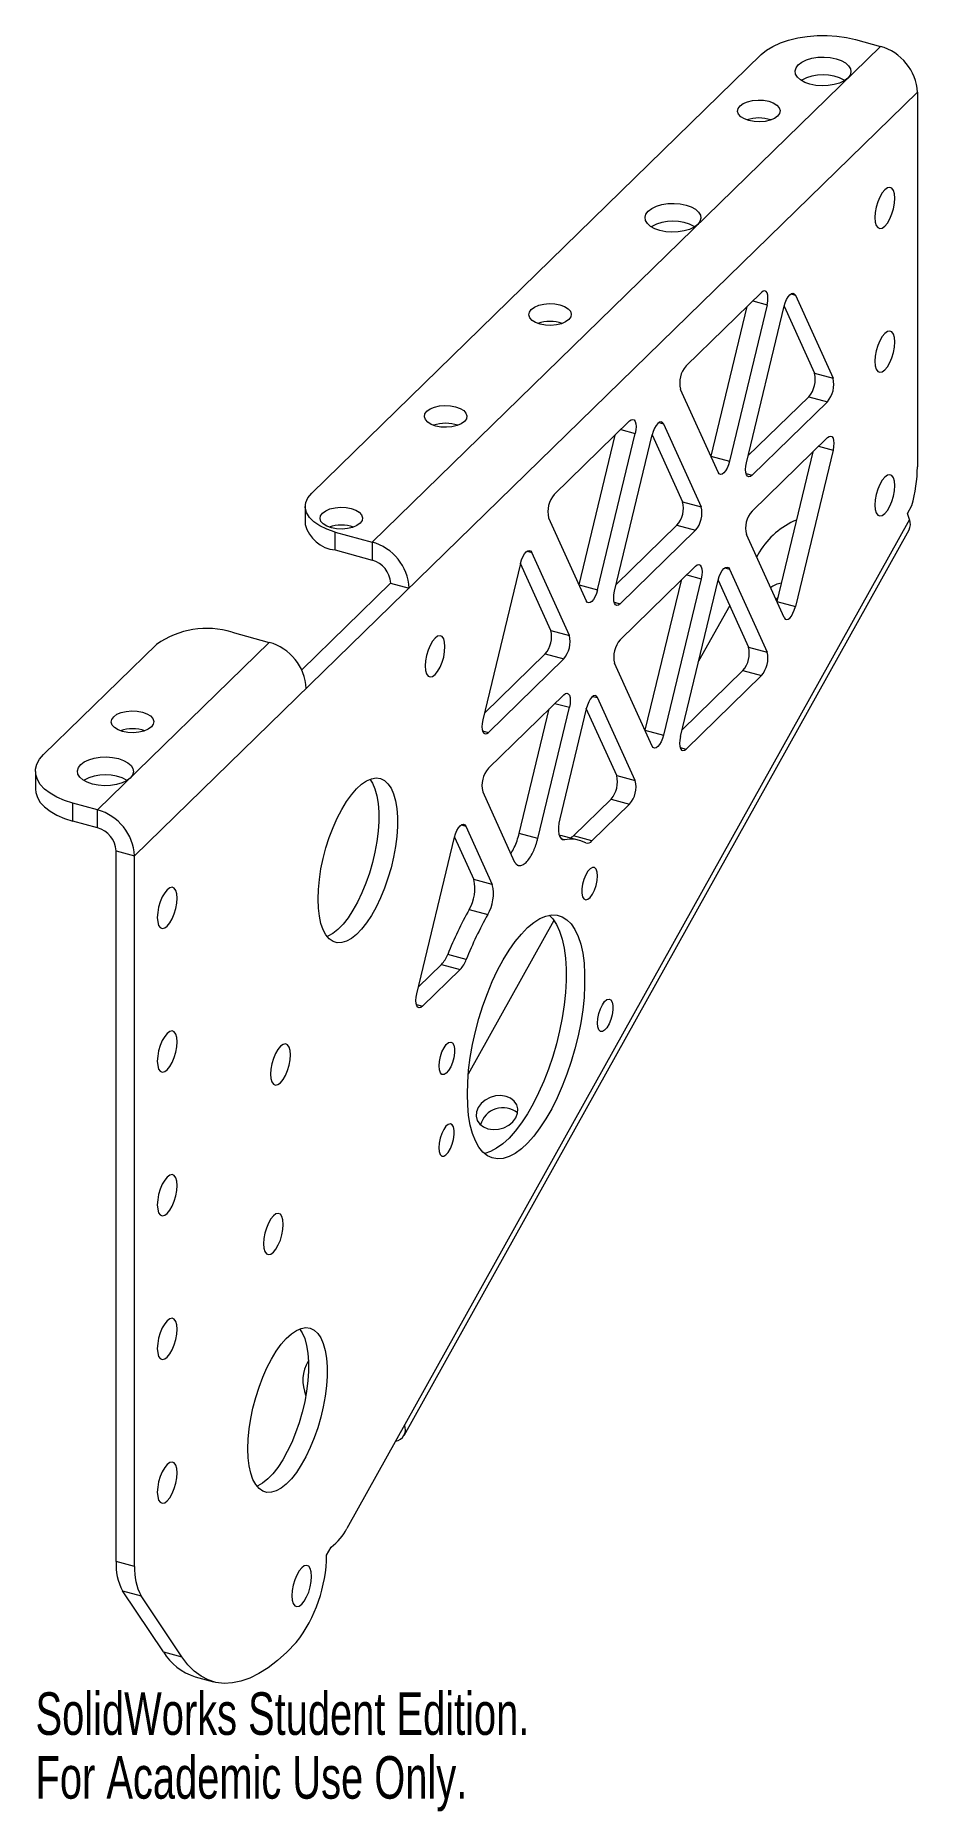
# Paper-space layout '_Trimetric' of a CAD drawing. Header units: inches. Extents: x -2.19 to 1.75, y -4.32 to 3.62.
import ezdxf

# ---------------------------------------------------------------- set-up
doc = ezdxf.new("R2010")
doc.units = ezdxf.units.IN
doc.header["$MEASUREMENT"] = 0
doc.styles.add('SLDTEXTSTYLE0', font='TXT', dxfattribs={"width": 0.7})

psp = doc.layouts.new('_Trimetric')

# ---------------------------------------------------------------- linework, layer by layer
at = {"color": 7, "linetype": 'Continuous', "lineweight": 15}
for p, q in [((1.4737, 3.6048), (1.5843, 3.5747)), ((-0.9585, 1.5757), (1.0515, 3.5375)), ((-0.6883, 1.3566), (1.5843, 3.5747)), ((-1.7501, -0.0474), (1.7501, 3.3689)), ((1.7501, 3.3689), (1.7501, 1.6934)), ((0.7157, 2.145), (1.0525, 2.4738)), ((0.9876, 2.4104), (0.8265, 1.7405)), ((1.0778, 2.4181), (0.9094, 1.718)), ((0.9852, 1.7116), (1.1536, 2.4117)), ((1.1536, 2.4119), (1.2896, 2.1122)), ((1.2041, 2.461), (1.3725, 2.0896)), ((1.2896, 2.1122), (1.3725, 2.0896)), ((0.8589, 1.6687), (0.6905, 2.04)), ((1.2643, 2.0071), (0.9924, 1.7418)), ((1.2643, 2.0071), (1.3472, 1.9846)), ((1.3472, 1.9846), (1.0104, 1.6559)), ((0.4631, 1.8985), (0.1263, 1.5697)), ((0.2371, 1.1652), (0.3982, 1.8351)), ((0.32, 1.1427), (0.4884, 1.8428)), ((0.3957, 1.1363), (0.5642, 1.8364)), ((0.5642, 1.8367), (0.7002, 1.5369)), ((0.6147, 1.8857), (0.7831, 1.5143)), ((1.0104, 1.4951), (1.3472, 1.8239)), ((1.2823, 1.7605), (1.1212, 1.0906)), ((1.3725, 1.7682), (1.2041, 1.0681)), ((0.8265, 1.7405), (0.9094, 1.718)), ((-0.9874, 1.5156), (-0.9874, 1.4352)), ((0.7002, 1.5369), (0.7831, 1.5143)), ((1.7056, 1.4849), (1.7256, 1.5207)), ((1.7145, 1.4569), (-0.8006, -3.0563)), ((0.101, 1.4647), (0.2694, 1.0934)), ((0.6749, 1.4319), (0.403, 1.1665)), ((0.6749, 1.4319), (0.7578, 1.4093)), ((1.7145, 1.4569), (1.7056, 1.4849)), ((-0.8541, 1.3213), (-0.8541, 1.4017)), ((-0.8541, 1.4017), (-0.6883, 1.3566)), ((-0.6883, 1.3566), (-0.6883, 1.2763)), ((-0.5451, -2.6402), (1.7124, 1.4107)), ((0.7578, 1.4093), (0.421, 1.0806)), ((1.1536, 1.0188), (0.9852, 1.3901)), ((-0.8541, 1.3213), (-0.6883, 1.2763)), ((0.1937, 0.939), (0.0253, 1.3104)), ((1.0441, 1.3126), (1.031, 1.2891)), ((-0.0253, 1.2611), (-0.1937, 0.561)), ((0.1108, 0.9616), (-0.0252, 1.2614)), ((0.421, 0.9199), (0.7578, 1.2486)), ((0.7831, 1.1929), (0.6147, 0.4928)), ((0.9094, 1.2358), (1.0778, 0.8644)), ((-1.003, 0.7852), (-0.6054, 1.1734)), ((-0.6054, 1.1734), (-0.5224, 1.1508)), ((0.2371, 1.1652), (0.32, 1.1427)), ((0.6929, 1.1852), (0.5318, 0.5153)), ((0.6905, 0.4864), (0.8589, 1.1865)), ((0.8589, 1.1868), (0.9949, 0.887)), ((0.9105, 1.0729), (0.7716, 0.8236)), ((1.1247, 1.1051), (1.1166, 1.1004)), ((1.1212, 1.0906), (1.2041, 1.0681)), ((0.1108, 0.9616), (0.1937, 0.939)), ((-2.157, 0.4059), (-1.6518, 0.899)), ((-1.9159, 0.1584), (-1.1482, 0.9077)), ((-1.314, 0.9528), (-1.1482, 0.9077)), ((0.9949, 0.887), (1.0778, 0.8644)), ((-0.1864, 0.5912), (0.0855, 0.8566)), ((-0.1684, 0.5053), (0.1684, 0.834)), ((0.0855, 0.8566), (0.1684, 0.834)), ((0.5642, 0.4435), (0.3957, 0.8148)), ((0.9696, 0.782), (0.6977, 0.5166)), ((1.0525, 0.7594), (0.7157, 0.4307)), ((0.9696, 0.782), (1.0525, 0.7594)), ((0.1684, 0.6733), (-0.1684, 0.3446)), ((0.4884, 0.2892), (0.32, 0.6605)), ((-0.0305, 0.053), (0.1035, 0.61)), ((0.0524, 0.0305), (0.1937, 0.6176)), ((0.2694, 0.6112), (0.151, 0.1186)), ((0.4055, 0.3117), (0.2695, 0.6115)), ((0.5318, 0.5153), (0.6147, 0.4928)), ((-2.1931, 0.3308), (-2.1931, 0.2504)), ((-0.1937, 0.2396), (-0.0524, -0.0719)), ((0.4055, 0.3117), (0.4884, 0.2892)), ((-1.9159, 0.1584), (-2.0265, 0.1884)), ((-2.0265, 0.1081), (-2.0265, 0.1884)), ((0.2119, 0.0424), (0.3802, 0.2067)), ((0.2948, 0.0199), (0.4631, 0.1841)), ((0.3802, 0.2067), (0.4631, 0.1841)), ((-1.9159, 0.078), (-2.0265, 0.1081)), ((-1.9159, 0.078), (-1.9159, 0.1584)), ((-0.2694, 0.0852), (-0.151, -0.176)), ((-0.4884, -0.6642), (-0.32, 0.0359)), ((-0.3199, 0.0362), (-0.2339, -0.1535)), ((0.0524, 0.0305), (-0.0305, 0.053)), ((0.2389, 0.0219), (0.156, 0.0445)), ((0.2948, 0.0199), (0.2119, 0.0424)), ((-1.833, -0.0249), (-1.7501, -0.0474)), ((-1.833, -3.2042), (-1.833, -0.0249)), ((-1.7501, -3.2267), (-1.7501, -0.0474)), ((-0.151, -0.176), (-0.2339, -0.1535)), ((-0.2541, -0.287), (-0.1712, -0.3096)), ((0.1248, -0.337), (-0.2584, -1.0247)), ((-0.3778, -0.5331), (-0.4811, -0.634)), ((-0.2948, -0.5556), (-0.4631, -0.7199)), ((-0.3778, -0.5331), (-0.2948, -0.5556)), ((-0.2673, -0.5109), (-0.3502, -0.4884)), ((-0.9726, -2.3061), (-0.9736, -2.308)), ((-0.9908, -2.4438), (-0.9845, -2.4635)), ((-0.8916, -3.1756), (-0.8717, -3.1397)), ((-1.7501, -3.2267), (-1.833, -3.2042)), ((-1.8042, -3.3359), (-1.7213, -3.3584)), ((-1.6213, -3.6093), (-1.8042, -3.3359)), ((-1.5384, -3.6318), (-1.7213, -3.3584)), ((-1.6213, -3.6093), (-1.5384, -3.6318)), ((-1.4798, -3.7202), (-1.3969, -3.7427))]:
    psp.add_line(p, q, dxfattribs=at)
at = {"color": 8, "linetype": 'Continuous', "lineweight": 15}
for p, q in [((1.1831, 2.4667), (1.2041, 2.461)), ((1.0134, 2.4356), (1.0778, 2.4181)), ((0.424, 1.8603), (0.4884, 1.8428)), ((0.5937, 1.8914), (0.6147, 1.8857)), ((1.3081, 1.7857), (1.3725, 1.7682)), ((0.9833, 1.6632), (1.0104, 1.6559)), ((0.0043, 1.3161), (0.0253, 1.3104)), ((0.7187, 1.2104), (0.7831, 1.1929)), ((0.8884, 1.2415), (0.9094, 1.2358)), ((0.3939, 1.088), (0.421, 1.0806)), ((0.299, 0.6662), (0.32, 0.6605)), ((0.1293, 0.6351), (0.1937, 0.6176)), ((-0.1955, 0.5127), (-0.1684, 0.5053)), ((0.6886, 0.4381), (0.7157, 0.4307)), ((-0.2905, 0.0909), (-0.2694, 0.0852)), ((0.1712, 0.0247), (0.1581, 0.0283)), ((-0.4902, -0.7125), (-0.4631, -0.7199))]:
    psp.add_line(p, q, dxfattribs=at)
at = {"color": 7, "linetype": 'Continuous', "lineweight": 15, "flags": 128}
for points in [[(1.0515, 3.5375), (1.0751, 3.557), (1.1038, 3.5746), (1.1371, 3.5899), (1.1742, 3.6026), (1.2145, 3.6124), (1.2571, 3.6192), (1.3012, 3.6228), (1.3457, 3.6231), (1.39, 3.6201), (1.4329, 3.614), (1.4737, 3.6048)], [(1.4384, 3.4324), (1.4227, 3.4204), (1.4022, 3.4106), (1.3779, 3.4034), (1.3512, 3.3992), (1.3233, 3.3981), (1.2956, 3.4002), (1.2695, 3.4055), (1.2464, 3.4136), (1.2274, 3.4241), (1.2133, 3.4366), (1.2051, 3.4504), (1.203, 3.4648), (1.2071, 3.479), (1.2173, 3.4925), (1.2331, 3.5044), (1.2536, 3.5142), (1.2778, 3.5214), (1.3046, 3.5257), (1.3325, 3.5267), (1.3602, 3.5246), (1.3862, 3.5193), (1.4094, 3.5112), (1.4284, 3.5007), (1.4424, 3.4882), (1.4507, 3.4744), (1.4528, 3.46), (1.4486, 3.4458), (1.4384, 3.4324)], [(0.9568, 3.3085), (0.9711, 3.3189), (0.9902, 3.3271), (1.0127, 3.3324), (1.0372, 3.3345), (1.0619, 3.3334), (1.0851, 3.3289), (1.1054, 3.3215), (1.1212, 3.3117), (1.1316, 3.3001), (1.1357, 3.2875), (1.1334, 3.2748), (1.1248, 3.2628), (1.1105, 3.2524), (1.0914, 3.2442), (1.0689, 3.2389), (1.0444, 3.2368), (1.0197, 3.2379), (0.9965, 3.2424), (0.9762, 3.2498), (0.9604, 3.2596), (0.95, 3.2712), (0.9459, 3.2838), (0.9482, 3.2965), (0.9568, 3.3085)], [(1.6486, 2.8948), (1.6471, 2.9144), (1.6427, 2.9298), (1.6356, 2.9397), (1.6264, 2.9437), (1.6157, 2.9414), (1.6043, 2.933), (1.5928, 2.919), (1.5821, 2.9004), (1.5729, 2.8785), (1.5659, 2.8548), (1.5614, 2.8308), (1.5599, 2.8083), (1.5614, 2.7887), (1.5659, 2.7734), (1.5729, 2.7634), (1.5821, 2.7594), (1.5928, 2.7617), (1.6043, 2.7701), (1.6157, 2.7841), (1.6264, 2.8027), (1.6356, 2.8246), (1.6427, 2.8483), (1.6471, 2.8723), (1.6486, 2.8948)], [(0.7676, 2.7776), (0.7518, 2.7657), (0.7313, 2.7558), (0.7071, 2.7486), (0.6803, 2.7444), (0.6524, 2.7433), (0.6247, 2.7454), (0.5987, 2.7507), (0.5755, 2.7588), (0.5565, 2.7693), (0.5425, 2.7818), (0.5342, 2.7956), (0.5321, 2.81), (0.5362, 2.8242), (0.5465, 2.8377), (0.5622, 2.8496), (0.5827, 2.8594), (0.6069, 2.8666), (0.6337, 2.8709), (0.6616, 2.8719), (0.6893, 2.8698), (0.7153, 2.8646), (0.7385, 2.8564), (0.7575, 2.8459), (0.7715, 2.8334), (0.7798, 2.8196), (0.7819, 2.8052), (0.7778, 2.791), (0.7676, 2.7776)], [(1.0778, 2.4181), (1.0807, 2.4338), (1.0817, 2.4487), (1.0807, 2.4616), (1.0778, 2.4716), (1.0732, 2.4782), (1.0671, 2.4808), (1.0601, 2.4793), (1.0525, 2.4738)], [(1.1536, 2.4117), (1.1582, 2.4273), (1.1642, 2.4417), (1.1713, 2.4539), (1.1788, 2.4631), (1.1864, 2.4687), (1.1934, 2.4702), (1.1995, 2.4676), (1.2041, 2.461)], [(0.0234, 2.3975), (0.0377, 2.4079), (0.0568, 2.4161), (0.0793, 2.4214), (0.1038, 2.4235), (0.1285, 2.4223), (0.1517, 2.4179), (0.172, 2.4105), (0.1878, 2.4007), (0.1982, 2.3891), (0.2023, 2.3765), (0.2, 2.3638), (0.1914, 2.3518), (0.1771, 2.3414), (0.158, 2.3332), (0.1355, 2.3279), (0.111, 2.3257), (0.0863, 2.3269), (0.0631, 2.3314), (0.0428, 2.3387), (0.027, 2.3486), (0.0166, 2.3602), (0.0125, 2.3728), (0.0148, 2.3855), (0.0234, 2.3975)], [(1.6486, 2.252), (1.6471, 2.2716), (1.6427, 2.2869), (1.6356, 2.2969), (1.6264, 2.3008), (1.6157, 2.2985), (1.6043, 2.2901), (1.5928, 2.2761), (1.5821, 2.2576), (1.5729, 2.2357), (1.5659, 2.2119), (1.5614, 2.188), (1.5599, 2.1654), (1.5614, 2.1458), (1.5659, 2.1305), (1.5729, 2.1205), (1.5821, 2.1165), (1.5928, 2.1188), (1.6043, 2.1273), (1.6157, 2.1412), (1.6264, 2.1598), (1.6356, 2.1817), (1.6427, 2.2054), (1.6471, 2.2294), (1.6486, 2.252)], [(-0.4433, 1.942), (-0.429, 1.9524), (-0.4099, 1.9605), (-0.3874, 1.9659), (-0.3629, 1.968), (-0.3382, 1.9668), (-0.315, 1.9624), (-0.2947, 1.955), (-0.2789, 1.9452), (-0.2685, 1.9336), (-0.2644, 1.921), (-0.2667, 1.9083), (-0.2753, 1.8963), (-0.2896, 1.8859), (-0.3087, 1.8777), (-0.3312, 1.8724), (-0.3557, 1.8702), (-0.3804, 1.8714), (-0.4036, 1.8759), (-0.4239, 1.8832), (-0.4397, 1.8931), (-0.4501, 1.9047), (-0.4542, 1.9173), (-0.4519, 1.93), (-0.4433, 1.942)], [(0.4631, 1.8985), (0.4707, 1.904), (0.4777, 1.9055), (0.4837, 1.9029), (0.4884, 1.8963), (0.4913, 1.8863), (0.4923, 1.8734), (0.4913, 1.8585), (0.4884, 1.8428)], [(0.6147, 1.8857), (0.61, 1.8923), (0.604, 1.8949), (0.597, 1.8934), (0.5894, 1.8878), (0.5819, 1.8786), (0.5748, 1.8664), (0.5688, 1.852), (0.5642, 1.8364)], [(1.3472, 1.8239), (1.3548, 1.8294), (1.3618, 1.8309), (1.3679, 1.8283), (1.3725, 1.8218), (1.3754, 1.8117), (1.3764, 1.7988), (1.3754, 1.7839), (1.3725, 1.7682)], [(0.9094, 1.718), (0.9047, 1.7023), (0.8987, 1.6879), (0.8917, 1.6757), (0.8841, 1.6665), (0.8766, 1.661), (0.8695, 1.6595), (0.8635, 1.6621), (0.8589, 1.6687)], [(1.0104, 1.6559), (1.0029, 1.6503), (0.9958, 1.6488), (0.9898, 1.6514), (0.9852, 1.658), (0.9823, 1.6681), (0.9813, 1.681), (0.9823, 1.6958), (0.9852, 1.7116)], [(1.6486, 1.6091), (1.6471, 1.6287), (1.6427, 1.644), (1.6356, 1.654), (1.6264, 1.658), (1.6157, 1.6557), (1.6043, 1.6472), (1.5928, 1.6333), (1.5821, 1.6147), (1.5729, 1.5928), (1.5659, 1.5691), (1.5614, 1.5451), (1.5599, 1.5225), (1.5614, 1.5029), (1.5659, 1.4876), (1.5729, 1.4776), (1.5821, 1.4737), (1.5928, 1.476), (1.6043, 1.4844), (1.6157, 1.4984), (1.6264, 1.5169), (1.6356, 1.5388), (1.6427, 1.5626), (1.6471, 1.5865), (1.6486, 1.6091)], [(-0.8541, 1.4017), (-0.8907, 1.4139), (-0.9227, 1.4291), (-0.949, 1.447), (-0.9689, 1.467), (-0.9818, 1.4884), (-0.9872, 1.5107), (-0.9851, 1.5331), (-0.9754, 1.555), (-0.9585, 1.5757)], [(-0.91, 1.4865), (-0.8957, 1.4969), (-0.8766, 1.505), (-0.8541, 1.5104), (-0.8296, 1.5125), (-0.8049, 1.5113), (-0.7817, 1.5069), (-0.7614, 1.4995), (-0.7456, 1.4897), (-0.7352, 1.4781), (-0.7311, 1.4655), (-0.7334, 1.4528), (-0.742, 1.4408), (-0.7563, 1.4304), (-0.7754, 1.4222), (-0.7979, 1.4169), (-0.8224, 1.4147), (-0.8471, 1.4159), (-0.8703, 1.4203), (-0.8906, 1.4277), (-0.9064, 1.4376), (-0.9168, 1.4492), (-0.9209, 1.4618), (-0.9186, 1.4745), (-0.91, 1.4865)], [(-0.0253, 1.2611), (-0.0206, 1.2767), (-0.0146, 1.2911), (-0.0075, 1.3033), (0, 1.3125), (0.0075, 1.3181), (0.0146, 1.3196), (0.0206, 1.317), (0.0253, 1.3104)], [(0.7578, 1.2486), (0.7654, 1.2541), (0.7724, 1.2557), (0.7784, 1.253), (0.7831, 1.2465), (0.786, 1.2364), (0.787, 1.2235), (0.786, 1.2087), (0.7831, 1.1929)], [(0.8589, 1.1865), (0.8635, 1.2021), (0.8695, 1.2165), (0.8766, 1.2287), (0.8841, 1.2379), (0.8917, 1.2435), (0.8987, 1.245), (0.9047, 1.2424), (0.9094, 1.2358)], [(0.32, 1.1427), (0.3153, 1.1271), (0.3093, 1.1126), (0.3023, 1.1004), (0.2947, 1.0912), (0.2872, 1.0857), (0.2801, 1.0842), (0.2741, 1.0868), (0.2694, 1.0934)], [(0.421, 1.0806), (0.4135, 1.075), (0.4064, 1.0735), (0.4004, 1.0761), (0.3957, 1.0827), (0.3928, 1.0928), (0.3918, 1.1057), (0.3928, 1.1205), (0.3957, 1.1363)], [(1.1536, 1.0188), (1.1582, 1.0122), (1.1642, 1.0096), (1.1713, 1.0111), (1.1788, 1.0166), (1.1864, 1.0258), (1.1934, 1.0381), (1.1995, 1.0525), (1.2041, 1.0681)], [(-0.3624, 0.8889), (-0.3639, 0.9085), (-0.3683, 0.9238), (-0.3753, 0.9338), (-0.3845, 0.9378), (-0.3952, 0.9355), (-0.4067, 0.927), (-0.4182, 0.9131), (-0.4289, 0.8945), (-0.4381, 0.8726), (-0.4451, 0.8488), (-0.4495, 0.8249), (-0.451, 0.8023), (-0.4495, 0.7827), (-0.4451, 0.7674), (-0.4381, 0.7574), (-0.4289, 0.7534), (-0.4182, 0.7557), (-0.4067, 0.7642), (-0.3952, 0.7781), (-0.3845, 0.7967), (-0.3753, 0.8186), (-0.3683, 0.8424), (-0.3639, 0.8663), (-0.3624, 0.8889)], [(0.1684, 0.6733), (0.176, 0.6789), (0.183, 0.6804), (0.189, 0.6778), (0.1937, 0.6712), (0.1966, 0.6611), (0.1976, 0.6482), (0.1966, 0.6334), (0.1937, 0.6176)], [(0.32, 0.6605), (0.3153, 0.6671), (0.3093, 0.6697), (0.3023, 0.6682), (0.2947, 0.6627), (0.2872, 0.6535), (0.2801, 0.6412), (0.2741, 0.6268), (0.2694, 0.6112)], [(-1.8434, 0.5754), (-1.8291, 0.5859), (-1.81, 0.594), (-1.7874, 0.5993), (-1.763, 0.6015), (-1.7383, 0.6003), (-1.715, 0.5959), (-1.6948, 0.5885), (-1.679, 0.5787), (-1.6686, 0.5671), (-1.6644, 0.5545), (-1.6667, 0.5417), (-1.6754, 0.5298), (-1.6897, 0.5193), (-1.7088, 0.5112), (-1.7313, 0.5059), (-1.7558, 0.5037), (-1.7805, 0.5049), (-1.8037, 0.5093), (-1.824, 0.5167), (-1.8398, 0.5265), (-1.8501, 0.5381), (-1.8543, 0.5507), (-1.852, 0.5635), (-1.8434, 0.5754)], [(-0.1937, 0.561), (-0.1966, 0.5452), (-0.1976, 0.5304), (-0.1966, 0.5175), (-0.1937, 0.5074), (-0.189, 0.5009), (-0.183, 0.4982), (-0.176, 0.4998), (-0.1684, 0.5053)], [(0.6147, 0.4928), (0.61, 0.4772), (0.604, 0.4628), (0.597, 0.4505), (0.5894, 0.4414), (0.5819, 0.4358), (0.5748, 0.4343), (0.5688, 0.4369), (0.5642, 0.4435)], [(0.6905, 0.4864), (0.6875, 0.4706), (0.6865, 0.4558), (0.6875, 0.4429), (0.6905, 0.4328), (0.6951, 0.4263), (0.7011, 0.4236), (0.7082, 0.4252), (0.7157, 0.4307)], [(-2.0265, 0.1884), (-2.0643, 0.2006), (-2.0984, 0.2154), (-2.1281, 0.2325), (-2.1528, 0.2516), (-2.1719, 0.2724), (-2.185, 0.2943), (-2.192, 0.317), (-2.1926, 0.34), (-2.1869, 0.3628), (-2.175, 0.3849), (-2.157, 0.4059)], [(-1.7701, 0.3007), (-1.7858, 0.2888), (-1.8064, 0.279), (-1.8306, 0.2718), (-1.8573, 0.2675), (-1.8852, 0.2664), (-1.9129, 0.2686), (-1.939, 0.2738), (-1.9621, 0.282), (-1.9812, 0.2925), (-1.9952, 0.305), (-2.0035, 0.3188), (-2.0056, 0.3331), (-2.0014, 0.3474), (-1.9912, 0.3608), (-1.9754, 0.3727), (-1.9549, 0.3826), (-1.9307, 0.3898), (-1.904, 0.394), (-1.8761, 0.3951), (-1.8484, 0.393), (-1.8223, 0.3877), (-1.7992, 0.3796), (-1.7801, 0.369), (-1.7661, 0.3566), (-1.7578, 0.3428), (-1.7557, 0.3284), (-1.7599, 0.3142), (-1.7701, 0.3007)], [(-2.1931, 0.2504), (-2.192, 0.2367), (-2.185, 0.214), (-2.1719, 0.192), (-2.1528, 0.1713), (-2.1281, 0.1521), (-2.0984, 0.135), (-2.0643, 0.1202), (-2.0265, 0.1081)], [(-0.9298, -0.2407), (-0.9283, -0.1977), (-0.924, -0.1524), (-0.9168, -0.1058), (-0.9069, -0.0586), (-0.8945, -0.0115), (-0.8798, 0.0346), (-0.863, 0.0791), (-0.8443, 0.1212), (-0.8242, 0.1601), (-0.8029, 0.1954), (-0.7807, 0.2263), (-0.7581, 0.2524), (-0.7354, 0.2732), (-0.713, 0.2884), (-0.6912, 0.2978), (-0.6704, 0.3012), (-0.651, 0.2985), (-0.6332, 0.2899), (-0.6174, 0.2753), (-0.6038, 0.2551), (-0.5926, 0.2296), (-0.5841, 0.1993), (-0.5783, 0.1645), (-0.5754, 0.126), (-0.5754, 0.0842), (-0.5783, 0.04), (-0.5841, -0.006), (-0.5926, -0.053), (-0.6038, -0.1003), (-0.6174, -0.147), (-0.6332, -0.1924), (-0.651, -0.2358), (-0.6704, -0.2764), (-0.6912, -0.3135), (-0.713, -0.3467), (-0.7354, -0.3752), (-0.7581, -0.3987), (-0.7807, -0.4168), (-0.8029, -0.4291), (-0.8242, -0.4355), (-0.8443, -0.4359), (-0.863, -0.4302), (-0.8798, -0.4186), (-0.8945, -0.4012), (-0.9069, -0.3783), (-0.9168, -0.3503), (-0.924, -0.3177), (-0.9283, -0.281), (-0.9298, -0.2407)], [(-0.6983, 0.2954), (-0.6867, 0.2777), (-0.6755, 0.2522), (-0.667, 0.2218), (-0.6613, 0.1871), (-0.6583, 0.1485), (-0.6583, 0.1068), (-0.6613, 0.0625), (-0.667, 0.0165), (-0.6755, -0.0305), (-0.6867, -0.0777), (-0.7003, -0.1244), (-0.7161, -0.1699), (-0.7339, -0.2132), (-0.7533, -0.2538), (-0.7741, -0.291), (-0.7959, -0.3241), (-0.8183, -0.3527), (-0.841, -0.3762), (-0.8636, -0.3943), (-0.8858, -0.4066), (-0.8895, -0.4081)], [(-0.32, 0.0359), (-0.3153, 0.0515), (-0.3093, 0.066), (-0.3023, 0.0782), (-0.2947, 0.0874), (-0.2872, 0.0929), (-0.2801, 0.0944), (-0.2741, 0.0918), (-0.2694, 0.0852)], [(0.151, 0.1186), (0.1472, 0.0996), (0.1453, 0.0813), (0.1453, 0.0644), (0.1473, 0.0499), (0.151, 0.0381), (0.1564, 0.0298), (0.1633, 0.0253), (0.1712, 0.0247)], [(0.1481, 0.0464), (0.1502, 0.0459), (0.156, 0.0445)], [(0.3191, -0.1373), (0.3176, -0.1198), (0.313, -0.107), (0.3059, -0.0999), (0.2969, -0.0991), (0.2867, -0.1048), (0.2763, -0.1163), (0.2666, -0.1328), (0.2584, -0.1527), (0.2526, -0.1743), (0.2495, -0.1956), (0.2495, -0.2148), (0.2526, -0.2301), (0.2584, -0.2402), (0.2666, -0.2442), (0.2763, -0.2417), (0.2867, -0.233), (0.2969, -0.2188), (0.3059, -0.2004), (0.313, -0.1794), (0.3176, -0.1577), (0.3191, -0.1373)], [(-1.5599, -0.2368), (-1.5614, -0.2172), (-1.5659, -0.2019), (-1.5729, -0.1919), (-1.5821, -0.1879), (-1.5928, -0.1902), (-1.6043, -0.1986), (-1.6157, -0.2126), (-1.6264, -0.2312), (-1.6356, -0.2531), (-1.6427, -0.2768), (-1.6471, -0.3008), (-1.6486, -0.3233), (-1.6471, -0.3429), (-1.6427, -0.3583), (-1.6356, -0.3682), (-1.6264, -0.3722), (-1.6157, -0.3699), (-1.6043, -0.3615), (-1.5928, -0.3475), (-1.5821, -0.3289), (-1.5729, -0.307), (-1.5659, -0.2833), (-1.5614, -0.2593), (-1.5599, -0.2368)], [(-0.2625, -1.1134), (-0.261, -1.0607), (-0.2566, -1.0057), (-0.2492, -0.949), (-0.2391, -0.8913), (-0.2262, -0.8331), (-0.2107, -0.7753), (-0.1929, -0.7184), (-0.1729, -0.663), (-0.1509, -0.6099), (-0.1272, -0.5595), (-0.1021, -0.5126), (-0.0758, -0.4695), (-0.0486, -0.4308), (-0.0209, -0.397), (0.007, -0.3684), (0.0348, -0.3453), (0.0623, -0.328), (0.0891, -0.3167), (0.1148, -0.3115), (0.1392, -0.3125), (0.1621, -0.3197), (0.1831, -0.333), (0.2021, -0.3522), (0.2188, -0.3771), (0.2329, -0.4075), (0.2445, -0.443), (0.2533, -0.4831), (0.2592, -0.5275), (0.2621, -0.5756), (0.2621, -0.627), (0.2592, -0.6809), (0.2533, -0.7368), (0.2445, -0.7941), (0.2329, -0.8521), (0.2188, -0.9102), (0.2021, -0.9677), (0.1831, -1.0239), (0.1621, -1.0782), (0.1392, -1.13), (0.1148, -1.1787), (0.0891, -1.2238), (0.0623, -1.2647), (0.0348, -1.3011), (0.007, -1.3323), (-0.0209, -1.3582), (-0.0486, -1.3785), (-0.0758, -1.3928), (-0.1021, -1.401), (-0.1272, -1.4031), (-0.1509, -1.399), (-0.1729, -1.3888), (-0.1929, -1.3725), (-0.2107, -1.3504), (-0.2262, -1.3227), (-0.2391, -1.2897), (-0.2492, -1.2519), (-0.2566, -1.2095), (-0.261, -1.1632), (-0.2625, -1.1134)], [(0.1034, -0.3131), (0.1192, -0.3296), (0.1358, -0.3546), (0.15, -0.385), (0.1616, -0.4204), (0.1704, -0.4606), (0.1763, -0.505), (0.1792, -0.5531), (0.1792, -0.6044), (0.1763, -0.6584), (0.1704, -0.7143), (0.1616, -0.7716), (0.15, -0.8296), (0.1358, -0.8877), (0.1192, -0.9451), (0.1002, -1.0013), (0.0792, -1.0556), (0.0563, -1.1075), (0.0319, -1.1562), (0.0061, -1.2013), (-0.0206, -1.2422), (-0.0481, -1.2785), (-0.0759, -1.3098), (-0.1039, -1.3357), (-0.1316, -1.3559), (-0.1587, -1.3702), (-0.185, -1.3785), (-0.1863, -1.3787)], [(-0.4631, -0.7199), (-0.4707, -0.7254), (-0.4777, -0.7269), (-0.4837, -0.7243), (-0.4884, -0.7177), (-0.4913, -0.7077), (-0.4923, -0.6948), (-0.4913, -0.6799), (-0.4884, -0.6642)], [(0.319, -0.7952), (0.3206, -0.7747), (0.3251, -0.753), (0.3322, -0.732), (0.3413, -0.7136), (0.3514, -0.6995), (0.3618, -0.6907), (0.3715, -0.6883), (0.3797, -0.6922), (0.3856, -0.7023), (0.3887, -0.7176), (0.3887, -0.7368), (0.3856, -0.7581), (0.3797, -0.7797), (0.3715, -0.7996), (0.3618, -0.8161), (0.3514, -0.8277), (0.3413, -0.8333), (0.3322, -0.8326), (0.3251, -0.8255), (0.3206, -0.8126), (0.319, -0.7952)], [(-1.5599, -0.8797), (-1.5614, -0.8601), (-1.5659, -0.8447), (-1.5729, -0.8348), (-1.5821, -0.8308), (-1.5928, -0.8331), (-1.6043, -0.8415), (-1.6157, -0.8555), (-1.6264, -0.8741), (-1.6356, -0.896), (-1.6427, -0.9197), (-1.6471, -0.9437), (-1.6486, -0.9662), (-1.6471, -0.9858), (-1.6427, -1.0011), (-1.6356, -1.0111), (-1.6264, -1.0151), (-1.6157, -1.0128), (-1.6043, -1.0044), (-1.5928, -0.9904), (-1.5821, -0.9718), (-1.5729, -0.9499), (-1.5659, -0.9262), (-1.5614, -0.9022), (-1.5599, -0.8797)], [(-1.0538, -0.9376), (-1.0553, -0.918), (-1.0597, -0.9027), (-1.0668, -0.8927), (-1.076, -0.8887), (-1.0867, -0.891), (-1.0981, -0.8994), (-1.1096, -0.9134), (-1.1203, -0.932), (-1.1295, -0.9539), (-1.1365, -0.9776), (-1.141, -1.0016), (-1.1425, -1.0241), (-1.141, -1.0437), (-1.1365, -1.0591), (-1.1295, -1.069), (-1.1203, -1.073), (-1.1096, -1.0707), (-1.0981, -1.0623), (-1.0867, -1.0483), (-1.076, -1.0298), (-1.0668, -1.0078), (-1.0597, -0.9841), (-1.0553, -0.9601), (-1.0538, -0.9376)], [(-0.389, -0.9875), (-0.3875, -0.967), (-0.383, -0.9453), (-0.3759, -0.9244), (-0.3668, -0.906), (-0.3567, -0.8918), (-0.3463, -0.883), (-0.3365, -0.8806), (-0.3284, -0.8846), (-0.3225, -0.8947), (-0.3194, -0.91), (-0.3194, -0.9291), (-0.3225, -0.9504), (-0.3284, -0.972), (-0.3365, -0.9919), (-0.3463, -1.0084), (-0.3567, -1.02), (-0.3668, -1.0257), (-0.3759, -1.0249), (-0.383, -1.0178), (-0.3875, -1.0049), (-0.389, -0.9875)], [(-0.1704, -1.2687), (-0.1472, -1.2721), (-0.1229, -1.2703), (-0.0991, -1.2635), (-0.0774, -1.2521), (-0.0592, -1.2368), (-0.0458, -1.2188), (-0.0382, -1.1992), (-0.0369, -1.1794), (-0.0418, -1.1607), (-0.0528, -1.1445), (-0.069, -1.1317), (-0.0894, -1.1233), (-0.1125, -1.1199), (-0.1368, -1.1216), (-0.1606, -1.1285), (-0.1824, -1.1399), (-0.2005, -1.1551), (-0.2139, -1.1731), (-0.2215, -1.1927), (-0.2229, -1.2125), (-0.2179, -1.2312), (-0.207, -1.2475), (-0.1907, -1.2603), (-0.1704, -1.2687)], [(-0.3903, -1.353), (-0.3888, -1.3704), (-0.3843, -1.3833), (-0.3772, -1.3904), (-0.3681, -1.3912), (-0.358, -1.3855), (-0.3475, -1.3739), (-0.3378, -1.3574), (-0.3297, -1.3375), (-0.3238, -1.3159), (-0.3207, -1.2946), (-0.3207, -1.2755), (-0.3238, -1.2602), (-0.3297, -1.2501), (-0.3378, -1.2461), (-0.3475, -1.2486), (-0.358, -1.2573), (-0.3681, -1.2715), (-0.3772, -1.2899), (-0.3843, -1.3108), (-0.3888, -1.3325), (-0.3903, -1.353)], [(-1.5599, -1.5225), (-1.5614, -1.5029), (-1.5659, -1.4876), (-1.5729, -1.4776), (-1.5821, -1.4737), (-1.5928, -1.476), (-1.6043, -1.4844), (-1.6157, -1.4984), (-1.6264, -1.5169), (-1.6356, -1.5388), (-1.6427, -1.5626), (-1.6471, -1.5865), (-1.6486, -1.6091), (-1.6471, -1.6287), (-1.6427, -1.644), (-1.6356, -1.654), (-1.6264, -1.658), (-1.6157, -1.6557), (-1.6043, -1.6472), (-1.5928, -1.6333), (-1.5821, -1.6147), (-1.5729, -1.5928), (-1.5659, -1.5691), (-1.5614, -1.5451), (-1.5599, -1.5225)], [(-1.0854, -1.6961), (-1.087, -1.6765), (-1.0914, -1.6612), (-1.0984, -1.6512), (-1.1076, -1.6472), (-1.1183, -1.6496), (-1.1298, -1.658), (-1.1413, -1.672), (-1.152, -1.6905), (-1.1611, -1.7124), (-1.1682, -1.7362), (-1.1726, -1.7601), (-1.1741, -1.7827), (-1.1726, -1.8023), (-1.1682, -1.8176), (-1.1611, -1.8276), (-1.152, -1.8316), (-1.1413, -1.8293), (-1.1298, -1.8208), (-1.1183, -1.8069), (-1.1076, -1.7883), (-1.0984, -1.7664), (-1.0914, -1.7426), (-1.087, -1.7187), (-1.0854, -1.6961)], [(-1.5599, -2.1654), (-1.5614, -2.1458), (-1.5659, -2.1305), (-1.5729, -2.1205), (-1.5821, -2.1165), (-1.5928, -2.1188), (-1.6043, -2.1273), (-1.6157, -2.1412), (-1.6264, -2.1598), (-1.6356, -2.1817), (-1.6427, -2.2054), (-1.6471, -2.2294), (-1.6486, -2.252), (-1.6471, -2.2716), (-1.6427, -2.2869), (-1.6356, -2.2969), (-1.6264, -2.3008), (-1.6157, -2.2985), (-1.6043, -2.2901), (-1.5928, -2.2761), (-1.5821, -2.2576), (-1.5729, -2.2357), (-1.5659, -2.2119), (-1.5614, -2.188), (-1.5599, -2.1654)], [(-1.2438, -2.6999), (-1.2424, -2.6569), (-1.238, -2.6117), (-1.2309, -2.5651), (-1.221, -2.5178), (-1.2086, -2.4708), (-1.1939, -2.4246), (-1.177, -2.3801), (-1.1584, -2.338), (-1.1383, -2.2991), (-1.1169, -2.2638), (-1.0948, -2.2329), (-1.0722, -2.2068), (-1.0494, -2.186), (-1.027, -2.1708), (-1.0052, -2.1614), (-0.9844, -2.158), (-0.965, -2.1607), (-0.9472, -2.1694), (-0.9314, -2.1839), (-0.9178, -2.2041), (-0.9067, -2.2296), (-0.8982, -2.2599), (-0.8924, -2.2947), (-0.8895, -2.3332), (-0.8895, -2.375), (-0.8924, -2.4192), (-0.8982, -2.4652), (-0.9067, -2.5122), (-0.9178, -2.5595), (-0.9314, -2.6062), (-0.9472, -2.6516), (-0.965, -2.695), (-0.9844, -2.7356), (-1.0052, -2.7728), (-1.027, -2.8059), (-1.0494, -2.8344), (-1.0722, -2.858), (-1.0948, -2.876), (-1.1169, -2.8884), (-1.1383, -2.8948), (-1.1584, -2.8951), (-1.177, -2.8894), (-1.1939, -2.8778), (-1.2086, -2.8604), (-1.221, -2.8375), (-1.2309, -2.8095), (-1.238, -2.7769), (-1.2424, -2.7402), (-1.2438, -2.6999)], [(-1.0123, -2.1638), (-1.0008, -2.1816), (-0.9896, -2.207), (-0.9811, -2.2374), (-0.9753, -2.2722), (-0.9724, -2.3107), (-0.9724, -2.3524), (-0.9753, -2.3967), (-0.9811, -2.4427), (-0.9896, -2.4897), (-1.0008, -2.5369), (-1.0143, -2.5837), (-1.0302, -2.6291), (-1.0479, -2.6724), (-1.0674, -2.713), (-1.0881, -2.7502), (-1.1099, -2.7834), (-1.1324, -2.8119), (-1.1551, -2.8354), (-1.1777, -2.8535), (-1.1998, -2.8658), (-1.2035, -2.8673)], [(-1.5599, -2.8083), (-1.5614, -2.7887), (-1.5659, -2.7734), (-1.5729, -2.7634), (-1.5821, -2.7594), (-1.5928, -2.7617), (-1.6043, -2.7701), (-1.6157, -2.7841), (-1.6264, -2.8027), (-1.6356, -2.8246), (-1.6427, -2.8483), (-1.6471, -2.8723), (-1.6486, -2.8948), (-1.6471, -2.9144), (-1.6427, -2.9298), (-1.6356, -2.9397), (-1.6264, -2.9437), (-1.6157, -2.9414), (-1.6043, -2.933), (-1.5928, -2.919), (-1.5821, -2.9004), (-1.5729, -2.8785), (-1.5659, -2.8548), (-1.5614, -2.8308), (-1.5599, -2.8083)], [(-0.9588, -3.271), (-0.9603, -3.2514), (-0.9648, -3.2361), (-0.9718, -3.2261), (-0.981, -3.2221), (-0.9917, -3.2244), (-1.0032, -3.2329), (-1.0146, -3.2468), (-1.0253, -3.2654), (-1.0345, -3.2873), (-1.0415, -3.3111), (-1.046, -3.335), (-1.0475, -3.3576), (-1.046, -3.3772), (-1.0415, -3.3925), (-1.0345, -3.4025), (-1.0253, -3.4065), (-1.0146, -3.4042), (-1.0032, -3.3957), (-0.9917, -3.3818), (-0.981, -3.3632), (-0.9718, -3.3413), (-0.9648, -3.3175), (-0.9603, -3.2936), (-0.9588, -3.271)], [(-1.0278, -3.5668), (-1.0697, -3.61), (-1.1115, -3.6477), (-1.1531, -3.6797), (-1.1943, -3.7058), (-1.2348, -3.726), (-1.2745, -3.7401), (-1.3131, -3.748), (-1.3505, -3.7498), (-1.3864, -3.7453), (-1.4207, -3.7347), (-1.4533, -3.7179), (-1.4838, -3.6951), (-1.5122, -3.6663), (-1.5384, -3.6318)]]:
    psp.add_lwpolyline(points, dxfattribs=at)
at = {"color": 7, "linetype": 'Continuous', "lineweight": 15}
for centre, radius, start, end in [((1.5228, 3.3554), 0.2277, 3.39156, 74.33381), ((1.3279, 3.2465), 0.201, 60.93292, 119.06708), ((1.0408, 3.088), 0.1666, 71.00522, 108.99478), ((0.657, 2.5917), 0.201, 60.93292, 119.06708), ((0.1074, 2.177), 0.1666, 71.00522, 108.99478), ((0.8044, 2.0682), 0.1174, 139.07625, 193.87335), ((1.1756, 2.084), 0.1174, 319.07625, 13.87335), ((1.2586, 2.0615), 0.1174, 319.07625, 13.87335), ((-0.3593, 1.7215), 0.1666, 71.00522, 108.99478), ((1.0697, 1.702), 0.6805, 344.54997, 359.27315), ((0.215, 1.4929), 0.1174, 139.07625, 193.87335), ((0.5862, 1.5087), 0.1174, 319.07625, 13.87335), ((0.6691, 1.4862), 0.1174, 319.07625, 13.87335), ((-0.8387, 1.4743), 0.1538, 194.73377, 264.26327), ((-0.826, 1.266), 0.1666, 71.00522, 108.99478), ((1.0991, 1.4183), 0.1174, 139.07625, 193.87335), ((1.3413, 1.136), 0.3457, 112.51498, 149.27087), ((1.6625, 1.436), 0.056, 333.09279, 21.83997), ((-0.7498, 1.1374), 0.2277, 3.39156, 74.33381), ((-0.719, 1.1666), 0.1139, 3.39156, 74.33381), ((1.1626, 1.0559), 0.1191, 100.45222, 125.79746), ((-1.4285, 0.584), 0.3862, 72.76056, 125.33439), ((-0.0032, 0.9334), 0.1174, 319.07625, 13.87335), ((-1.2097, 0.6885), 0.2277, 3.39156, 74.33381), ((0.0797, 0.9109), 0.1174, 319.07625, 13.87335), ((0.5097, 0.843), 0.1174, 139.07625, 193.87335), ((0.8809, 0.8588), 0.1174, 319.07625, 13.87335), ((0.9639, 0.8363), 0.1174, 319.07625, 13.87335), ((-1.7594, 0.3549), 0.1666, 71.00522, 108.99478), ((-0.0797, 0.2677), 0.1174, 139.07625, 193.87335), ((-1.8806, 0.1149), 0.201, 60.93292, 119.06708), ((0.2915, 0.2836), 0.1174, 319.07625, 13.87335), ((0.3744, 0.261), 0.1174, 319.07625, 13.87335), ((-1.9774, -0.0609), 0.2277, 3.39156, 74.33381), ((-1.9467, -0.0316), 0.1139, 3.39156, 74.33381), ((0.1988, -0.1252), 0.1524, 63.28471, 100.42417), ((0.1831, 0.0701), 0.0399, 291.93996, 316.2053), ((0.2749, 0.0344), 0.0247, 252.205, 323.9414), ((-0.4059, -0.1957), 0.1771, 328.95463, 13.78087), ((-0.323, -0.2182), 0.1771, 328.95463, 13.78087), ((1.3152, -1.1596), 1.7956, 150.92382, 158.04749), ((1.3981, -1.1822), 1.7956, 150.92382, 158.04749), ((-0.4764, -0.4416), 0.1346, 317.1561, 339.65182), ((-0.3935, -0.4641), 0.1346, 317.1561, 339.65182), ((-0.1034, -1.2794), 0.1048, 51.32269, 163.94419), ((-0.8297, -2.3947), 0.168, 148.91521, 203.25401), ((-0.5921, -2.6141), 0.053, 279.53825, 22.20087), ((-1.0015, -2.9573), 0.2239, 305.43649, 333.77003), ((-1.5426, -3.1683), 0.651, 322.25558, 359.36168), ((-1.5866, -3.2193), 0.2468, 176.4868, 208.18124), ((-1.5037, -3.2418), 0.2468, 176.4868, 208.18124), ((-1.4033, -3.4769), 0.255, 211.25758, 252.53358)]:
    psp.add_arc(centre, radius, start, end, dxfattribs=at)
for points, knots in [([(-0.0685, -0.0363), (-0.0681, -0.0358), (-0.0624, -0.029), (-0.0524, -0.0096), (-0.0394, 0.02), (-0.0335, 0.042), (-0.0305, 0.053)], [0, 0, 0, 0, 0.026996, 0.351077, 0.675538, 1, 1, 1, 1]), ([(-0.0524, -0.0719), (-0.0518, -0.0732), (-0.0506, -0.0757), (-0.0486, -0.0791), (-0.0464, -0.082), (-0.0441, -0.0846), (-0.0416, -0.0867), (-0.039, -0.0884), (-0.0362, -0.0897), (-0.0333, -0.0906), (-0.0268, -0.0916), (-0.0159, -0.0894), (0, -0.0775), (0.0159, -0.0584), (0.0277, -0.0376), (0.0357, -0.0204), (0.0406, -0.0082), (0.0451, 0.0043), (0.0491, 0.0172), (0.0513, 0.026), (0.0524, 0.0305)], [0, 0, 0, 0, 0.028283, 0.056231, 0.083938, 0.111499, 0.139011, 0.166572, 0.194279, 0.222227, 0.250509, 0.375275, 0.500041, 0.624953, 0.749865, 0.800452, 0.8502, 0.899665, 0.949413, 1, 1, 1, 1])]:
    psp.add_open_spline(points, degree=3, knots=knots, dxfattribs=at)

# ---------------------------------------------------------------- texts
at = {"color": 7, "linetype": 'Continuous', "char_height": 0.1903, "attachment_point": 1, "style": 'SLDTEXTSTYLE0'}
for s, insert in [('SolidWorks Student Edition.', (-2.1931, -3.7899)), ('For Academic Use Only.', (-2.1931, -4.0754))]:
    psp.add_mtext(s, dxfattribs=dict(at, insert=insert))

doc.saveas('drawing.dxf')
